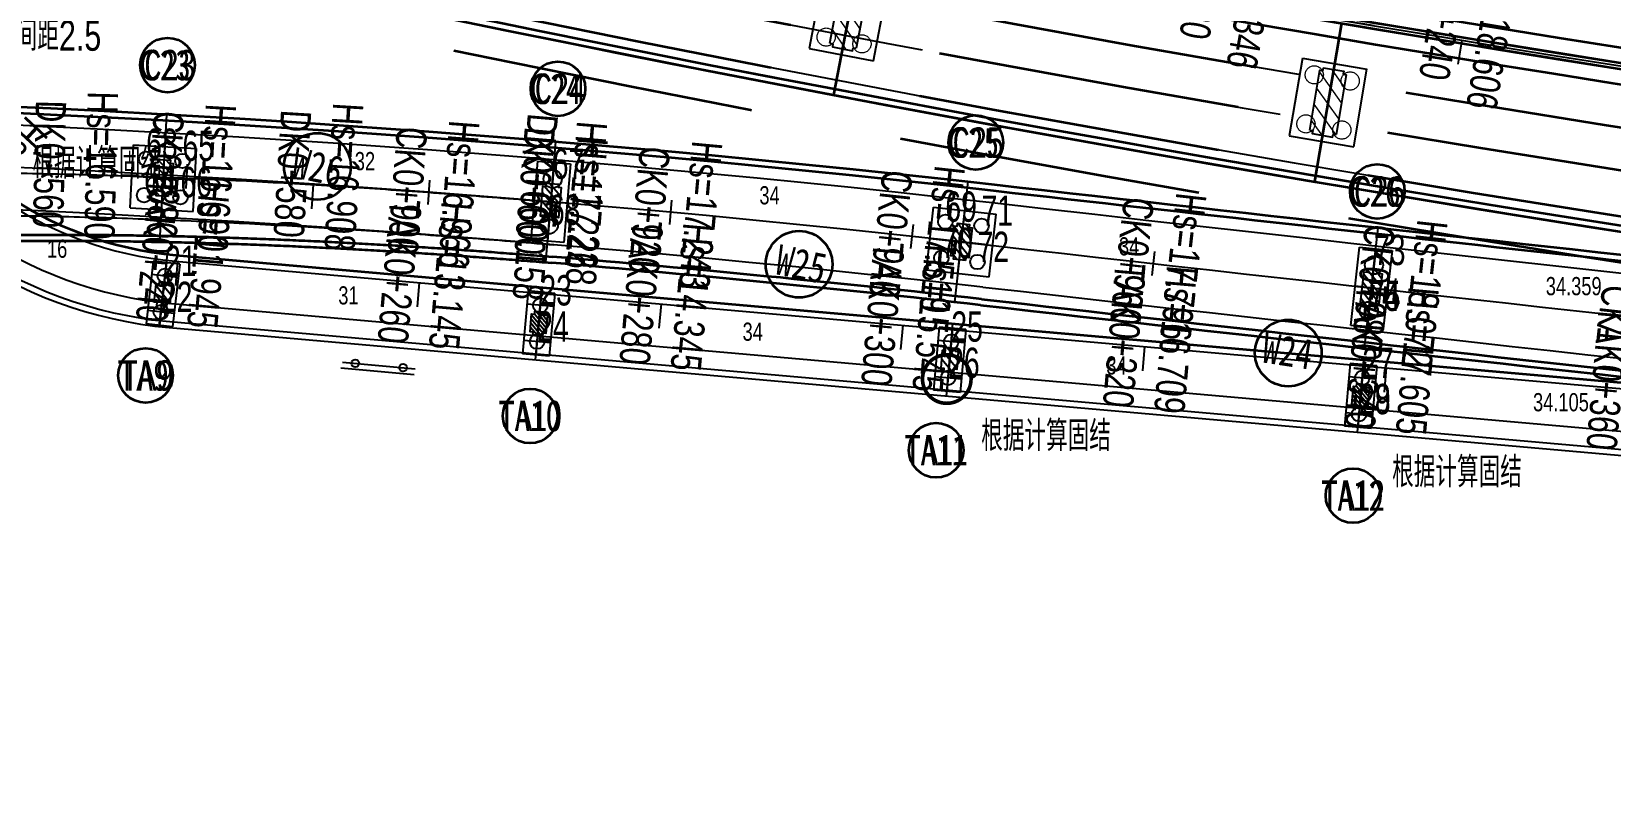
# Model space of a CAD drawing. Extents: x 0 to 558779, y 0 to 2762081.
# Drawn here: x 517356.3 to 517486.4, y 2757807 to 2757869.4 of the extents above; entities that cross this region are included whole.
import ezdxf
from ezdxf.enums import TextEntityAlignment as Align

# ---------------------------------------------------------------- set-up
doc = ezdxf.new("R2010")
doc.units = 0
doc.header["$LTSCALE"] = 20
for name, pattern in [('CENTER', [2, 1.25, -0.25, 0.25, -0.25]), ('DASHED', [19.049999999999997, 12.7, -6.349999999999999]), ('HIDDEN', [0.375, 0.25, -0.125])]:
    doc.linetypes.add(name, pattern=pattern)
for name, color, linetype in [('B-标线', 8, 'Continuous'), ('DL-互通边线', 75, 'Continuous'), ('DL-非机动车道边线', 6, 'Continuous'), ('L-主桥边线', 240, 'Continuous'), ('QL-主线桥墩', 191, 'Continuous'), ('QL-分孔线', 4, 'Continuous'), ('QL-墩号', 6, 'Continuous'), ('QL-桥墩', 191, 'Continuous'), ('QL-桥跨数值', 6, 'Continuous'), ('XW_2022', 7, 'Continuous'), ('XW_C-20220918', 7, 'Continuous'), ('XW_D', 7, 'Continuous'), ('XW_TA右非', 7, 'Continuous'), ('XW_右非', 7, 'Continuous'), ('主线墩中心线', 6, 'Continuous'), ('主线墩号', 1, 'Continuous'), ('桩号-2022', 7, 'Continuous'), ('桩号-D', 7, 'Continuous'), ('桩号-右非', 7, 'Continuous'), ('点划线', 6, 'CENTER'), ('粗实线', 1, 'Continuous'), ('设计高-2022', 7, 'Continuous'), ('设计高-D', 7, 'Continuous'), ('设计高-右非', 7, 'Continuous'), ('设计高-地面高-2022', 7, 'Continuous'), ('设计高-地面高-C-20220918', 7, 'Continuous'), ('设计高-地面高-D', 7, 'Continuous'), ('设计高-地面高-右非', 7, 'Continuous'), ('详勘钻孔', 6, 'Continuous'), ('道路边线', 22, 'Continuous')]:
    doc.layers.add(name, color=color, linetype=linetype)
doc.layers.add('偏心', color=4, linetype='Continuous', plot=False)
doc.layers.add('坐标标注', color=6, linetype='Continuous', plot=False)
doc.layers.add('构造细实', color=5, linetype='Continuous', lineweight=15)
doc.layers.add('细虚线', color=2, linetype='DASHED', lineweight=15)
doc.styles.add('FS', font='仿宋_GB2312.ttf', dxfattribs={"width": 0.75})
doc.styles.get("Standard").update_dxf_attribs({"font": 'fsdb_e.shx', "width": 0.7, "bigfont": 'hzdx.shx'})
doc.styles.add('仿宋', font='simfang_0.ttf', dxfattribs={"width": 0.8})
pattern_1 = [(0, (0, 0), (0, 6.985), [5.08, -1.905]), (90, (0, 0), (-6.985, 4e-16), [5.08, -1.905])]
pattern_2 = [(0, (0, 2.328306e-10), (0, 6.985), [5.08, -1.905]), (90, (0, 2.328306e-10), (-6.985, 4e-16), [5.08, -1.905])]

# ---------------------------------------------------------------- blocks, each defined once
blk = doc.blocks.new('(10-2)10m花瓶墩双排桩4根1.2')
h = blk.add_hatch()
h.set_pattern_fill('ANGLE', color=256)
h.set_pattern_definition(pattern_1)
h.paths.add_polyline_path([(-1.500000000000007, -0.5000000002329471), (-1.499999999999985, 0.4999999997671694), (-1.249999999999992, 0.4999999997671694), (-1.249999999999992, 0.7499999997671694), (1.250000000000007, 0.7499999997671694), (1.250000000000007, 0.4999999997671694), (1.500000000000007, 0.4999999997671694), (1.499999999999985, -0.5000000002328308), (1.249999999999985, -0.5000000002328308), (1.249999999999985, -0.7500000002328308), (-1.250000000000014, -0.7500000002329471), (-1.250000000000014, -0.5000000002329471)])
h = blk.add_hatch()
h.set_pattern_fill('ANGLE', color=256)
h.set_pattern_definition(pattern_1)
h.paths.add_polyline_path([(-1.500000000000007, -0.5000000002329471), (-1.499999999999985, 0.4999999997671694), (-1.249999999999992, 0.4999999997671694), (-1.249999999999992, 0.7499999997671694), (1.250000000000007, 0.7499999997671694), (1.250000000000007, 0.4999999997671694), (1.500000000000007, 0.4999999997671694), (1.499999999999985, -0.5000000002328308), (1.249999999999985, -0.5000000002328308), (1.249999999999985, -0.7500000002328308), (-1.250000000000014, -0.7500000002329471), (-1.250000000000014, -0.5000000002329471)])
h = blk.add_hatch()
h.set_pattern_fill('ANSI31', color=3, scale=0.15)
h.set_pattern_definition([(45, (0, 0), (-0.3367596045400932, 0.3367596045400933), [])])
h.paths.add_polyline_path([(-1.500000000000007, -0.5000000002329471), (-1.499999999999985, 0.4999999997671694), (-1.249999999999992, 0.4999999997671694), (-1.249999999999992, 0.7499999997671694), (1.250000000000007, 0.7499999997671694), (1.250000000000007, 0.4999999997671694), (1.500000000000007, 0.4999999997671694), (1.499999999999985, -0.5000000002328308), (1.249999999999985, -0.5000000002328308), (1.249999999999985, -0.7500000002328308), (-1.250000000000014, -0.7500000002329471), (-1.250000000000014, -0.5000000002329471)])
at = {"layer": 'QL-桥墩', "color": 1}
for p, q in [((-2.599999999802093, 2.59999999962747), (2.599999999976716, 2.59999999962747)), ((-2.599999999802093, 2.59999999962747), (-2.599999999802093, -2.600000000093132)), ((2.599999999976716, 2.59999999962747), (2.600000000034924, -2.600000000093132)), ((-2.599999999802093, -2.600000000093132), (2.600000000034924, -2.600000000093132))]:
    blk.add_line(p, q, dxfattribs=at)
at = {"layer": 'QL-桥墩', "color": 3, "linetype": 'CENTER'}
for p, q in [((0, 2.59999999962747), (0, -2.59999999962747)), ((-2.600000000093132, -4.656613e-10), (2.600000000093132, 0))]:
    blk.add_line(p, q, dxfattribs=at)
at = {"layer": 'QL-桥墩', "color": 1, "ltscale": 0.1}
blk.add_lwpolyline([(-1.500000000000007, -0.5000000002329471), (-1.499999999999985, 0.4999999997671694), (-1.249999999999992, 0.4999999997671694), (-1.249999999999992, 0.7499999997671694), (1.250000000000007, 0.7499999997671694), (1.250000000000007, 0.4999999997671694), (1.500000000000007, 0.4999999997671694), (1.499999999999985, -0.5000000002328308), (1.249999999999985, -0.5000000002328308), (1.249999999999985, -0.7500000002328308), (-1.250000000000014, -0.7500000002328308), (-1.250000000000014, -0.5000000002329471)], close=True, dxfattribs=at)
at = {"layer": 'QL-桥墩', "color": 3, "ltscale": 0.1}
for centre in [(-1.500000000174622, 1.5), (1.499999999941792, 1.499999999534338), (-1.499999999941792, -1.5), (1.500000000116415, -1.5)]:
    blk.add_circle(centre, 0.6000000000008185, dxfattribs=at)
blk = doc.blocks.new('(10-1)10m花瓶墩单排桩2根1.5')
h = blk.add_hatch()
h.set_pattern_fill('ANGLE', color=256)
h.set_pattern_definition(pattern_2)
h.paths.add_polyline_path([(-1.500000000000007, -0.5000000000001165), (-1.499999999999985, 0.5), (-1.249999999999992, 0.5), (-1.249999999999992, 0.75), (1.250000000000007, 0.75), (1.250000000000007, 0.5), (1.500000000000007, 0.5), (1.499999999999985, -0.5), (1.249999999999985, -0.5), (1.249999999999985, -0.75), (-1.250000000000014, -0.7500000000001165), (-1.250000000000014, -0.5000000000001165)])
h = blk.add_hatch()
h.set_pattern_fill('ANGLE', color=256)
h.set_pattern_definition(pattern_2)
h.paths.add_polyline_path([(-1.500000000000007, -0.5000000000001165), (-1.499999999999985, 0.5), (-1.249999999999992, 0.5), (-1.249999999999992, 0.75), (1.250000000000007, 0.75), (1.250000000000007, 0.5), (1.500000000000007, 0.5), (1.499999999999985, -0.5), (1.249999999999985, -0.5), (1.249999999999985, -0.75), (-1.250000000000014, -0.7500000000001165), (-1.250000000000014, -0.5000000000001165)])
h = blk.add_hatch()
h.set_pattern_fill('ANSI31', color=3, scale=0.15)
h.set_pattern_definition([(45, (0, 2.328306e-10), (-0.3367596045400932, 0.3367596045400933), [])])
h.paths.add_polyline_path([(-1.500000000000007, -0.5000000000001165), (-1.499999999999985, 0.5), (-1.249999999999992, 0.5), (-1.249999999999992, 0.75), (1.250000000000007, 0.75), (1.250000000000007, 0.5), (1.500000000000007, 0.5), (1.499999999999985, -0.5), (1.249999999999985, -0.5), (1.249999999999985, -0.75), (-1.250000000000014, -0.7500000000001165), (-1.250000000000014, -0.5000000000001165)])
at = {"layer": 'QL-桥墩', "color": 1}
for p, q in [((-3.25, -1.350000000093132), (-3.25, 1.350000000093132)), ((-3.25, 1.350000000093132), (3.25, 1.350000000093132)), ((3.25, 1.350000000093132), (3.25, -1.350000000093132)), ((3.25, -1.350000000093132), (-3.25, -1.350000000093132))]:
    blk.add_line(p, q, dxfattribs=at)
at = {"layer": 'QL-桥墩', "color": 3, "linetype": 'CENTER'}
for p, q in [((0, -1.350000000093132), (0, 1.350000000093132)), ((3.25, 0), (-3.25, 0))]:
    blk.add_line(p, q, dxfattribs=at)
at = {"layer": 'QL-桥墩', "color": 1}
blk.add_lwpolyline([(-1.500000000000007, -0.5000000000001165), (-1.499999999999985, 0.5), (-1.249999999999992, 0.5), (-1.249999999999992, 0.75), (1.250000000000007, 0.75), (1.250000000000007, 0.5), (1.500000000000007, 0.5), (1.499999999999985, -0.5), (1.249999999999985, -0.5), (1.249999999999985, -0.75), (-1.250000000000014, -0.75), (-1.250000000000014, -0.5000000000001165)], close=True, dxfattribs=at)
at = {"layer": 'QL-桥墩', "color": 3}
for centre in [(-1.899999999965075, 0), (1.900000000023283, 0)]:
    blk.add_circle(centre, 0.7499999999999999, dxfattribs=at)
blk = doc.blocks.new('(6-1)6.0m花瓶墩单排桩2根1.2')
h = blk.add_hatch()
h.set_pattern_fill('ANSI31', color=3, scale=0.15, angle=180.0000000199415)
h.set_pattern_definition([(225.0000000199415, (0, 0), (0.3367596046573005, -0.3367596044228859), [])])
h.paths.add_polyline_path([(0.9999999998835846, 0.3999999999068677), (1.000000000174622, -0.3999999994412064), (0.7500000002328308, -0.3999999994412064), (0.7500000002328308, -0.6499999994412065), (-0.7499999997671694, -0.6500000003725291), (-0.7499999998835847, -0.4000000008381904), (-0.999999999825377, -0.4000000003725291), (-1.000000000174622, 0.3999999994412064), (-0.7500000001164154, 0.3999999994412064), (-0.7500000002328308, 0.6499999989755452), (0.7499999997671694, 0.6499999999068679), (0.7499999998835847, 0.3999999999068677)])
at = {"layer": 'QL-桥墩', "color": 1}
for p, q in [((-2.600000000093132, 1.100000000093132), (-2.600000000093132, -1.100000000093132)), ((-2.600000000093132, 1.100000000093132), (2.600000000093132, 1.100000000093132)), ((2.600000000093132, 1.100000000093132), (2.600000000093132, -1.100000000093132)), ((-2.600000000093132, -1.100000000093132), (2.600000000093132, -1.100000000093132))]:
    blk.add_line(p, q, dxfattribs=at)
at = {"layer": 'QL-桥墩', "color": 3, "linetype": 'CENTER'}
for p, q in [((-2.600000000093132, 0), (2.600000000093132, 0)), ((-1.5, 1.100000000093132), (-1.5, -1.100000000093132)), ((1.5, 1.100000000093132), (1.5, -1.100000000093132))]:
    blk.add_line(p, q, dxfattribs=at)
at = {"layer": 'QL-桥墩', "color": 1}
blk.add_lwpolyline([(0.9999999998835846, 0.3999999999068677), (1.000000000174622, -0.3999999994412064), (0.7500000002328308, -0.3999999994412064), (0.7500000002328308, -0.6499999994412065), (-0.7499999997671694, -0.6500000003725291), (-0.7499999998835847, -0.4000000008381904), (-0.999999999825377, -0.4000000003725291), (-1.000000000174622, 0.3999999994412064), (-0.7500000001164154, 0.3999999994412064), (-0.7500000002328308, 0.6499999989755452), (0.7499999997671694, 0.6499999999068679), (0.7499999998835847, 0.3999999999068677)], close=True, dxfattribs=at)
at = {"layer": 'QL-桥墩', "color": 3}
for centre in [(-1.500000000291038, 0), (1.499999999708961, 0)]:
    blk.add_circle(centre, 0.6, dxfattribs=at)
blk = doc.blocks.new('ZKTY')
at = {"color": 7, "const_width": 0.3}
blk.add_lwpolyline([(2, -6e-16, 1), (2, 3.999999999999999, 1), (2, -6e-16, 1)], format="xyb", dxfattribs=at)
blk = doc.blocks.new('W29-w25')
at = {"layer": '构造细实'}
h = blk.add_hatch(dxfattribs=at)
h.set_pattern_fill('ANSI31', color=4, scale=30, style=0)
h.set_pattern_definition([(45, (-12.5, 0), (-67.35192090801864, 67.35192090801866), [])])
h.paths.add_polyline_path([(-937.5000007925228, 110), (-687.5000008007592, 109.9999999999927), (-437.5000008089955, 109.9999999999927), (-437.5000008089955, 84.99999999999274), (-412.5000008089955, 84.99999999999274), (-412.5000008089955, -85.00000000000728), (-437.5000008089955, -85.00000000000728), (-437.5000008089955, -110.0000000000072), (-687.5000008007592, -110.0000000000072), (-937.5000007925228, -110.0000000000072), (-937.5000007925228, -85.00000000000728), (-962.5000007925228, -85.00000000000728), (-962.5000007925228, 84.99999999999274), (-937.5000007925228, 84.99999999999274)])
h = blk.add_hatch(dxfattribs=at)
h.set_pattern_fill('ANSI31', color=4, scale=30, style=0)
h.set_pattern_definition([(45, (12.5, 0), (-67.35192090801864, 67.35192090801866), [])])
h.paths.add_polyline_path([(937.50000079253, 110), (687.5000008007664, 109.9999999999927), (437.5000008090028, 109.9999999999927), (437.5000008090028, 84.99999999999274), (412.5000008090028, 84.99999999999274), (412.5000008090028, -85.00000000000728), (437.5000008090028, -85.00000000000728), (437.5000008090028, -110.0000000000072), (687.5000008007664, -110.0000000000072), (937.50000079253, -110.0000000000072), (937.50000079253, -85.00000000000728), (962.50000079253, -85.00000000000728), (962.50000079253, 84.99999999999274), (937.50000079253, 84.99999999999274)])
at = {"layer": '点划线', "ltscale": 2}
blk.add_line((0, -270.0000000000075), (3.638e-12, 270.0000000000077), dxfattribs=at)
at = {"layer": '粗实线'}
for p, q in [((-1012.500000792523, 269.9999999999927), (-1012.500000792523, -270.0000000000073)), ((-362.5000008089955, 270), (-1012.500000792523, 269.9999999999854)), ((-362.5000008089955, 269.9999999999927), (-362.5000008089955, -270.0000000000073)), ((362.5000008090028, 269.9999999999927), (362.5000008090028, -270.0000000000073)), ((362.5000008090028, 270), (1012.50000079253, 269.9999999999854)), ((1012.50000079253, 269.9999999999927), (1012.50000079253, -270.0000000000073)), ((-1012.500000792523, -270.0000000000073), (-362.5000008089955, -270.0000000000073)), ((1012.50000079253, -270.0000000000073), (362.5000008090028, -270.0000000000073))]:
    blk.add_line(p, q, dxfattribs=at)
at = {"layer": '粗实线', "color": 4}
for points in [[(-937.5000007925228, 109.9999999999927), (-937.5000007925228, 84.99999999999274), (-962.5000007925228, 84.99999999999274), (-962.5000007925228, -85.00000000000728), (-937.5000007925228, -85.00000000000728), (-937.5000007925228, -110.0000000000072)], [(-937.5000007925228, 110), (-687.5000008007592, 109.9999999999927), (-437.5000008089955, 109.9999999999927), (-437.5000008089955, 84.99999999999274), (-412.5000008089955, 84.99999999999274), (-412.5000008089955, -85.00000000000728), (-437.5000008089955, -85.00000000000728), (-437.5000008089955, -110.0000000000072), (-687.5000008007592, -110.0000000000072), (-937.5000007925228, -110.0000000000072)], [(937.50000079253, 110), (687.5000008007664, 109.9999999999927), (437.5000008090028, 109.9999999999927), (437.5000008090028, 84.99999999999274), (412.5000008090028, 84.99999999999274), (412.5000008090028, -85.00000000000728), (437.5000008090028, -85.00000000000728), (437.5000008090028, -110.0000000000072), (687.5000008007664, -110.0000000000072), (937.50000079253, -110.0000000000072)], [(937.50000079253, 109.9999999999927), (937.50000079253, 84.99999999999274), (962.50000079253, 84.99999999999274), (962.50000079253, -85.00000000000728), (937.50000079253, -85.00000000000728), (937.50000079253, -110.0000000000072)]]:
    blk.add_lwpolyline(points, dxfattribs=at)
at = {"layer": '细虚线', "ltscale": 5}
for centre in [(-892.5000008007592, 149.9999999999927), (-482.5000008007591, 149.9999999999927), (482.5000008007664, 149.9999999999927), (892.5000008007664, 149.9999999999927), (-892.5000008007592, -150.0000000000073), (-482.5000008007591, -150.0000000000073), (482.5000008007664, -150.0000000000073), (892.5000008007664, -150.0000000000073)]:
    blk.add_circle(centre, 75, dxfattribs=at)
blk = doc.blocks.new('标注墩')
at = {"layer": '主线墩号', "lineweight": 35}
blk.add_circle((0, -28.5), 5.5, dxfattribs=at)
blk = doc.blocks.new('主线桥墩10.09')
at = {"layer": 'L-主桥边线', "color": 1, "lineweight": 35}
for points in [[(-27.44311974686571, 12.11644773883745, 0.0745330961224571), (544.57832292316, -143.8253113320097), (1927.554360731505, -306.8760259551928)], [(-27.64468672825024, 11.65887725027278, 0.0745330961224291), (544.5197791802347, -144.3218721337616), (1927.495816988172, -307.3725867569446)]]:
    blk.add_lwpolyline(points, format="xyb", dxfattribs=at)
at = {"layer": 'L-主桥边线', "lineweight": 35}
blk.add_lwpolyline([(-32.98621173837455, -0.4667406943626702, 0.0668908931568366), (482.2642752000247, -149.3860236215405)], format="xyb", dxfattribs=at)
at = {"layer": '主线墩中心线', "linetype": 'CENTER', "lineweight": 35}
for p, q in [((404.0246330909432, -122.6714532840997), (401.5412559614051, -135.6866496396251)), ((443.3944768312503, -129.7721062074415), (441.1738555707852, -142.8346994449384))]:
    blk.add_line(p, q, dxfattribs=at)
at = {"layer": '主线墩号'}
for p, xscale, yscale, zscale, rotation in [((404.071489278227, -122.4258834621869), 0.0099999998331868, 0.0099999998331868, 0.0099999998331868, 79.19746961558744), ((443.4363753414364, -129.5256422082893), 0.0099999998436135, 0.0099999998436135, 0.0099999998436135, 80.3520379593734)]:
    blk.add_blockref('W29-w25', p, dxfattribs=dict(at, xscale=xscale, yscale=yscale, zscale=zscale, rotation=rotation))
at = {"layer": '主线墩号', "lineweight": 35}
for p, xscale, yscale, zscale, rotation in [((362.0895466482033, -127.665370057337), 0.5000000000637428, 0.5000000000637428, 0.5000000000637428, 347.4558445358181), ((401.5412559614051, -135.6866496396251), 0.4999999999827243, 0.4999999999827243, 0.4999999999827243, 348.4585206949757), ((441.1534014052595, -142.8800565921701), 0.4999999999729914, 0.4999999999729914, 0.4999999999729914, 351.3308615759037)]:
    blk.add_blockref('标注墩', p, dxfattribs=dict(at, xscale=xscale, yscale=yscale, zscale=zscale, rotation=rotation))
at = {"layer": '主线墩号', "lineweight": 35, "style": '仿宋', "width": 0.8}
for s, rotation, p in [('W26', 348.458520695643, (359.0229112724774, -141.6227641883306)), ('W25', 348.458520695643, (398.878191360156, -149.6242617019452)), ('W24', 351.330861549528, (438.9706957562011, -156.7965811407193))]:
    blk.add_text(s, height=2.5, rotation=rotation, dxfattribs=at).set_placement(p, align=Align.MIDDLE_CENTER)

msp = doc.modelspace()

# ---------------------------------------------------------------- hatches: boundary and pattern name
h = msp.add_hatch()
h.set_pattern_fill('ANSI31', color=8, scale=0.15, angle=84.95932466598491)
h.set_pattern_definition([(129.9593246659848, (517398.0928940134, 2757845.359887246), (-0.3650458997300685, -0.3058685233728124), [])])
h.paths.add_polyline_path([(517398.4034841046, 2757844.328609497), (517397.6065780465, 2757844.398899848), (517397.6285437809, 2757844.647932991), (517397.3795106376, 2757844.669898726), (517397.5113050438, 2757846.164097586), (517397.7603381867, 2757846.142131852), (517397.7823039217, 2757846.391164995), (517398.5792099804, 2757846.320874644), (517398.5572442458, 2757846.071841501), (517398.8062773886, 2757846.049875767), (517398.6744829825, 2757844.555676907), (517398.4254498392, 2757844.577642641)])
h = msp.add_hatch()
h.set_pattern_fill('ANSI31', color=8, scale=0.15, angle=84.95932466697509)
h.set_pattern_definition([(129.959324666975, (517431.9614015145, 2757842.37254735), (-0.3650458997247824, -0.3058685233791212), [])])
h.paths.add_polyline_path([(517432.2719916057, 2757841.341269602), (517431.4750855475, 2757841.411559952), (517431.4970512821, 2757841.660593095), (517431.2480181386, 2757841.68255883), (517431.3798125449, 2757843.17675769), (517431.6288456878, 2757843.154791956), (517431.6508114228, 2757843.403825099), (517432.4477174815, 2757843.333534749), (517432.4257517469, 2757843.084501605), (517432.6747848899, 2757843.062535871), (517432.5429904836, 2757841.568337011), (517432.2939573403, 2757841.590302745)])
h = msp.add_hatch()
h.set_pattern_fill('ANSI31', color=8, scale=0.15, angle=84.9593246691348)
h.set_pattern_definition([(129.9593246691347, (517465.8299089851, 2757839.385207457), (-0.365045899713253, -0.3058685233928813), [])])
h.paths.add_polyline_path([(517466.1404990763, 2757838.353929709), (517465.3435930181, 2757838.424220059), (517465.3655587526, 2757838.673253202), (517465.1165256093, 2757838.695218936), (517465.2483200154, 2757840.189417797), (517465.4973531584, 2757840.167452063), (517465.5193188933, 2757840.416485206), (517466.3162249521, 2757840.346194856), (517466.2942592175, 2757840.097161712), (517466.5432923604, 2757840.075195978), (517466.4114979543, 2757838.580997117), (517466.1624648109, 2757838.602962852)])

# ---------------------------------------------------------------- linework, layer by layer
at = {"color": 7}
for p, q in [((517411.4988690424, 2757866.828665097), (517417.392542895, 2757865.704116957)), ((517387.8156184888, 2757841.14658423), (517381.7950887334, 2757841.677619402))]:
    msp.add_line(p, q, dxfattribs=at)
at = {"color": 1}
msp.add_line((517381.9212168464, 2757842.168435611), (517387.8980122879, 2757841.641257982), dxfattribs=at)
at = {"color": 5}
for centre in [(517382.9710196205, 2757842.081628897), (517386.9163997169, 2757841.727840198)]:
    msp.add_circle(centre, 0.315, dxfattribs=at)
at = {"layer": 'B-标线', "linetype": 'HIDDEN', "lineweight": 35, "ltscale": 5, "flags": 128}
for points in [[(516329.6938388828, 2758332.58282807), (516963.4271822062, 2758038.737050676, 0.0793686081780464), (517566.8431673196, 2757867.98765643), (518685.095573749, 2757736.147444438)], [(516328.1163832764, 2758329.180750204), (516961.8497265997, 2758035.33497281, 0.0793686081780372), (517566.4040892477, 2757864.263450414), (518685.095573749, 2757732.371471804)], [(516326.6440913769, 2758326.005477528), (516960.3774347003, 2758032.159700135, 0.07936860817803301), (517565.9942830471, 2757860.7875248), (518685.095573749, 2757728.847230678)], [(516322.4375430929, 2758316.933269886), (516956.1708864162, 2758023.087492492, 0.079368608178051), (517564.8234081885, 2757850.856308758), (518947.7994459439, 2757687.805594135, 0.0200316140230398), (519307.5468970618, 2757659.942024764), (521003.5519569056, 2757596.751981205)], [(516320.9652511935, 2758313.757997211), (516954.6985945168, 2758019.912219817, 0.0793686081780398), (517564.4136019879, 2757847.380383144), (518947.3896397434, 2757684.329668521, 0.0200316140230388), (519307.4165838865, 2757656.444451538), (521003.4216295536, 2757593.254408507)], [(516319.387795587, 2758310.355919344), (516953.1211389103, 2758016.51014195, 0.0793686081780306), (517563.9745239159, 2757843.656177128), (518946.9505616714, 2757680.605462505, 0.0200316140230382), (519307.2769626272, 2757652.697051652), (521003.2819931051, 2757589.507009187)], [(516317.8103399805, 2758306.953841478), (516951.5436833039, 2758013.108064084, 0.0793686081780214), (517563.535445844, 2757839.931971113), (518946.5114835995, 2757676.88125649, 0.0200316140230376), (519307.1373413681, 2757648.949651766), (521003.1423566565, 2757585.759609868)]]:
    msp.add_lwpolyline(points, format="xyb", dxfattribs=at)
at = {"layer": 'B-标线', "lineweight": 35, "flags": 128}
for points in [[(516325.1717994775, 2758322.830204853), (516958.9051428008, 2758028.98442746, 0.079368608178038), (517565.5844768466, 2757857.311599186), (518685.095573749, 2757725.322989553)], [(516323.9098349922, 2758320.108542561), (516957.6431783156, 2758026.262765167, 0.0793686081780461), (517565.233214389, 2757854.332234373), (518685.095573749, 2757722.302211446)]]:
    msp.add_lwpolyline(points, format="xyb", dxfattribs=at)
at = {"layer": 'B-标线', "linetype": 'Continuous', "ltscale": 4}
for points in [[(516801.4486363618, 2758113.842317293), (516963.4271821143, 2758038.737050697, 0.0793686081867384), (517566.8431672895, 2757867.987656427), (518230.0852143604, 2757789.792455073)], [(516796.926596957, 2758104.089694076), (516958.9051427089, 2758028.984427481, 0.0793686081867512), (517565.5844768166, 2757857.311599182), (518228.8265238876, 2757779.116397829)], [(516795.6646324722, 2758101.368031784), (516957.6431782236, 2758026.262765188, 0.0793686081867587), (517565.2332143592, 2757854.33223437), (518228.4752614301, 2757776.137033017)], [(516791.1425930676, 2758091.615408567), (516953.1211388182, 2758016.510141971, 0.0793686081867713), (517563.9745238861, 2757843.656177125), (518227.2165709573, 2757765.460975772)]]:
    msp.add_lwpolyline(points, format="xyb", dxfattribs=at)
at = {"layer": 'B-标线', "linetype": 'Continuous', "ltscale": 4, "flags": 128}
for points in [[(517186.6342860904, 2757857.693232553, -0.051831909154456), (517435.4738414977, 2757855.331269028)], [(517349.665979962, 2757854.304606777, -0.000306898517812), (517350.1649957476, 2757854.303531992, -0.0018485914159014), (517353.2552314553, 2757854.283481776, -0.0019994330207692), (517356.7561146675, 2757854.23379575, -0.0018994326406733), (517360.2579302835, 2757854.156781335, -0.0017994322985567), (517363.7604806091, 2757854.053822646, -0.001699431992415), (517367.2636245949, 2757853.926305851, -0.0015994317202508), (517370.7672504961, 2757853.77561904, -0.0014994314801013), (517374.2712742278, 2757853.603151905, -0.0013994312699335), (517377.7756377169, 2757853.410295461, -0.0012994310877584), (517381.2803072532, 2757853.19844183, -0.0011994309315717), (517384.7852718318, 2757852.968984059, -0.0010994307993652), (517388.2905414955, 2757852.723316002, -0.0009994306891488), (517391.7961456741, 2757852.46283223, -0.0008994305989231), (517395.3021315203, 2757852.188927985, -0.0007994305266793), (517398.8085622443, 2757851.902999162, -0.0001041666670264), (517399.3054887815, 2757851.861588936, -0.0001041666670264)]]:
    msp.add_lwpolyline(points, format="xyb", dxfattribs=at)
at = {"layer": 'B-标线', "linetype": 'HIDDEN', "ltscale": 4}
for centre, radius in [((517799.5838172971, 2759842.065125098), 1991.499999995303), ((517799.5838172974, 2759842.065125098), 1994.999999995363), ((517799.5838173004, 2759842.065125098), 2004.999999995639), ((517799.583817301, 2759842.065125098), 2008.499999995699)]:
    msp.add_arc(centre, radius, 245.1240635667524, 263.2759572686483, dxfattribs=at)
at = {"layer": 'B-标线', "linetype": 'Continuous', "ltscale": 4}
for centre, radius, start, end in [((517299.6922730038, 2756659.515390367), 1196.5, 83.52196878753816, 95.39034662821396), ((519261.1069583911, 2773933.515431815), 16181.5, 263.5219687875382, 264.4846040081561), ((519261.1069583911, 2773933.515431815), 16188.5, 263.5219687875382, 264.94282503901)]:
    msp.add_arc(centre, radius, start, end, dxfattribs=at)
at = {"layer": 'DL-互通边线', "lineweight": 35, "flags": 128}
for points in [[(517186.493159663, 2757859.186578906, -0.0518319091544662), (517435.6430744589, 2757856.821691855, 0.0010309300421007), (517501.9541703572, 2757849.430705964, 0.0010309300421007)], [(517186.5402018054, 2757858.688796789, -0.0518319091544631), (517435.5866634718, 2757856.324884246, 0.0015275433378951), (517533.854474102, 2757845.470830139)], [(517355.2942631754, 2757852.67672618, -0.0012333716350662), (517357.2722199306, 2757852.686624326, -0.0012137395682601), (517359.2510166396, 2757852.686841928, -0.0011940963057473), (517361.2305895499, 2757852.677526581, -0.0011744410541764), (517363.2108772643, 2757852.65882662, -0.0011547762300062), (517365.1918207784, 2757852.630891082, -0.0011351015875696), (517367.173363518, 2757852.593869666, -0.0011154182320862), (517369.1554513753, 2757852.547912695, -0.0010957258053122), (517371.1380327453, 2757852.493171075, -0.0010760260123948), (517373.1210585608, 2757852.429796254, -0.0010563191233867), (517375.1044823265, 2757852.357940191, -0.0010366053740102), (517377.0882601537, 2757852.277755308, -0.0010168845167521), (517379.0723507937, 2757852.189394453, -0.0009971577034403), (517381.0567156706, 2757852.093010867, -0.0009774246789797), (517383.0413189137, 2757851.988758144, -0.0009576861401656), (517385.0261273902, 2757851.87679019, -0.0009379420812999), (517387.0111107361, 2757851.757261194, -0.0009181913766907), (517388.9962413874, 2757851.63032559, -0.0008984343186911), (517390.9814946121, 2757851.496138023, -0.0008786707916791), (517392.9668485393, 2757851.354853314, -0.0008589004890962), (517394.952284191, 2757851.206626435, -0.0008391227013071), (517396.937785511, 2757851.051612472, -0.0008193370187882), (517398.9233393954, 2757850.889966602), (517399.22223097, 2757850.865069208)], [(517355.2979986041, 2757852.176740133, -0.0012333716350527), (517357.2734886511, 2757852.186625936, -0.0012137395682359), (517359.249857885, 2757852.18684327, -0.0011940963057779), (517361.2270426335, 2757852.177539161, -0.0011744410541643), (517363.2049815746, 2757852.15886138, -0.0011547762300204), (517365.1836157696, 2757852.130958408, -0.0011351015875764), (517367.1628887062, 2757852.0939794, -0.0011154182320922), (517369.1427463309, 2757852.048074139, -0.0010957258052988), (517371.1231370882, 2757851.993393004, -0.0010760260124022), (517373.1040119531, 2757851.930086926, -0.0010563191233724), (517375.085324469, 2757851.858307349, -0.001036605374003), (517377.0670307809, 2757851.778206197, -0.001016884516765), (517379.0490896688, 2757851.689935826, -0.0009971577034322), (517381.0314625812, 2757851.593648993, -0.0009774246789762), (517383.0141136686, 2757851.489498818, -0.0009576861401506), (517384.997009815, 2757851.377638743, -0.0009379420812847), (517386.9801206706, 2757851.258222502, -0.0009181913766741), (517388.9634186846, 2757851.131404083, -0.0008984343186693), (517390.9468791332, 2757850.997337694, -0.0008786707916568), (517392.9304801534, 2757850.856177728, -0.000858900489104), (517394.9142027729, 2757850.708078739, -0.0008391227013160002), (517396.89803094, 2757850.553195403, -0.0008193370187976), (517398.8819515557, 2757850.3916825), (517399.180725179, 2757850.366794917)]]:
    msp.add_lwpolyline(points, format="xyb", dxfattribs=at)
at = {"layer": 'DL-互通边线', "lineweight": 35}
for centre, radius, start, end in [((517299.6923026254, 2756659.518534755), 1194.996872346502, 83.52195322928911, 85.22436794186802), ((517299.6923026254, 2756659.518534755), 1195.496872346502, 83.52195322928911, 85.22436794186802), ((519261.1069584747, 2773933.515432536), 16190.00000072549, 263.5219687875382, 263.7556040760909), ((519261.1069584747, 2773933.515432536), 16189.50000072549, 263.5219687875382, 263.9264503653226)]:
    msp.add_arc(centre, radius, start, end, dxfattribs=at)
at = {"layer": 'DL-非机动车道边线', "flags": 128}
msp.add_lwpolyline([(517171.2126593404, 2757882.500899019, 0.0107071028181203), (517187.1495886356, 2757913.430550601, -0.3709111560187414), (517194.9376393714, 2757916.779093803, 0.0163984576395226), (517322.4228492752, 2757881.289914564, -0.2301825852684787), (517340.2762462456, 2757866.518978253, 0.2702291324403648), (517367.8233059623, 2757847.025905391), (517520.9029010467, 2757833.523663474, -0.0045067947537353), (517547.7532384538, 2757830.911254846, -0.0045067947537353)], format="xyb", dxfattribs=at)
at = {"layer": 'L-主桥边线', "lineweight": 35}
msp.add_line((517368.1747577148, 2757851.010435685), (517500.0969830974, 2757839.374359691), dxfattribs=at)
for points in [[(516796.1904510075, 2758102.502057739), (516958.1689967592, 2758027.396791143, 0.0793686081867523), (517565.3795737164, 2757855.573636375), (518228.6216207877, 2757777.378435022)], [(516796.4007784217, 2758102.955668121), (516958.3793241734, 2758027.850401526, 0.0793686081867576), (517565.4381174593, 2757856.070197177), (518228.6801645306, 2757777.874995824)], [(516790.8271019464, 2758090.934992994), (516952.8056476969, 2758015.829726399, 0.0756049920457877), (517533.997684804, 2757846.662156721)], [(516790.6167745321, 2758090.481382612), (516952.5953202827, 2758015.376116016, 0.0715934765951041), (517502.1131767932, 2757850.660227038, 0.0715934765951041)]]:
    msp.add_lwpolyline(points, format="xyb", dxfattribs=at)
msp.add_arc((517370.7667143896, 2757880.396346605), 29.50000000041779, 204.4720817959251, 264.9593246462821, dxfattribs=at)
at = {"layer": 'QL-分孔线', "color": 3}
for p, q in [((517366.8576182638, 2757852.100269166), (517367.4494522892, 2757862.608873343)), ((517432.3734805539, 2757847.126731321), (517433.4837835449, 2757857.064901538)), ((517466.1609418446, 2757843.323736323), (517467.2696175802, 2757853.262088204)), ((517397.8293051991, 2757842.371489526), (517398.3564828277, 2757848.348284966)), ((517431.6978127002, 2757839.38414963), (517432.2249903287, 2757845.360945071)), ((517465.5663201708, 2757836.396809737), (517466.0934977993, 2757842.373605178))]:
    msp.add_line(p, q, dxfattribs=at)
at = {"layer": 'QL-分孔线', "color": 1}
for p, q in [((517398.6757336927, 2757850.408775734), (517399.5040548309, 2757860.374502923)), ((517366.8220851723, 2757845.116183617), (517367.4887830681, 2757851.079028067))]:
    msp.add_line(p, q, dxfattribs=at)
at = {"layer": 'QL-墩号', "lineweight": 35}
for centre in [(517367.5016281928, 2757866.673061692), (517367.5016281928, 2757866.673061692), (517399.6818589587, 2757864.720235231), (517399.6818589587, 2757864.720235231), (517434.1154325528, 2757860.289079154), (517434.1154325528, 2757860.289079154), (517467.2034297547, 2757856.253258585), (517467.2034297547, 2757856.253258585), (517365.6899370306, 2757841.084561683), (517365.6899370306, 2757841.084561683), (517397.3847266708, 2757837.741704609), (517397.3847266708, 2757837.741704609), (517430.8458547996, 2757834.914806305), (517430.8458547996, 2757834.914806305), (517465.2030734162, 2757831.172525468), (517465.2030734162, 2757831.172525468)]:
    msp.add_circle(centre, 2.25, dxfattribs=at)
at = {"layer": 'XW_2022', "color": 2}
msp.add_arc((517799.5838173413, 2759842.065125105), 2000, 245.1240635637268, 263.2759572686483, dxfattribs=at)
at = {"layer": 'XW_C-20220918', "color": 2}
for centre, radius, start, end in [((517299.6922730038, 2756659.515390367), 1200, 83.52196878753816, 95.39034662821396), ((519261.1069583911, 2773933.515431815), 16185, 263.5219687875382, 264.9123007267011)]:
    msp.add_arc(centre, radius, start, end, dxfattribs=at)
at = {"layer": 'XW_D', "color": 6, "flags": 128}
msp.add_lwpolyline([(517349.6713699956, 2757857.804602627, -0.0003068985178021), (517350.17468235, 2757857.803518588, -0.0018485914158905), (517353.2908791719, 2757857.783300234, -0.0019994330207714), (517356.8197772221, 2757857.733216714, -0.0018994326406592), (517360.34817837, 2757857.655617611, -0.0017994322985358), (517363.875909789, 2757857.551918716, -0.0016994319924012), (517367.4028300078, 2757857.423536448, -0.0015994317202554), (517370.9288272148, 2757857.271887474, -0.0014994314800982), (517374.4538175582, 2757857.098388368, -0.0013994312699297), (517377.9777434453, 2757856.904455343, -0.0012994310877499), (517381.5005718394, 2757856.691504027, -0.0011994309315588), (517385.022292558, 2757856.46094929, -0.0010994307993564), (517388.5429165708, 2757856.214205119, -0.0009994306891425), (517392.0624742977, 2757855.952684529, -0.0008994305989173), (517395.5810139092, 2757855.677799523, -0.0007994305266808), (517399.0985996284, 2757855.390961077, -0.0001041666670243), (517399.5968725285, 2757855.349438633)], format="xyb", dxfattribs=at)
msp.add_lwpolyline([(517349.6713699956, 2757857.804602627, -0.0003068985178021), (517350.17468235, 2757857.803518588, -0.0018485914158905), (517353.2908791719, 2757857.783300234, -0.0019994330207714), (517356.8197772221, 2757857.733216714, -0.0018994326406592), (517360.34817837, 2757857.655617611, -0.0017994322985358), (517363.875909789, 2757857.551918716, -0.0016994319924012), (517367.4028300078, 2757857.423536448, -0.0015994317202554), (517370.9288272148, 2757857.271887474, -0.0014994314800982), (517374.4538175582, 2757857.098388368, -0.0013994312699297), (517377.9777434453, 2757856.904455343, -0.0012994310877499), (517381.5005718394, 2757856.691504027, -0.0011994309315588), (517385.022292558, 2757856.46094929, -0.0010994307993564), (517388.5429165708, 2757856.214205119, -0.0009994306891425), (517392.0624742977, 2757855.952684529, -0.0008994305989173), (517395.5810139092, 2757855.677799523, -0.0007994305266808), (517399.0985996284, 2757855.390961077, -0.0001041666670243), (517399.5968725285, 2757855.349438633)], format="xyb", dxfattribs=at)
at = {"layer": 'XW_TA右非', "color": 4}
msp.add_line((517368.1308262458, 2757850.512369397), (517521.2104213526, 2757837.01012748), dxfattribs=at)
at = {"layer": 'XW_TA右非', "color": 2}
msp.add_lwpolyline([(517184.0047074919, 2757914.966689459, -0.3709111560221005), (517195.9863239901, 2757920.118294391, 0.0163984576409502), (517323.2504247472, 2757884.69066725, -0.2301825852686428), (517343.461817544, 2757867.968852559, 0.2702291324431423), (517368.1308262456, 2757850.512369397)], format="xyb", dxfattribs=at)
at = {"layer": 'XW_右非', "color": 4}
msp.add_line((517368.1308262458, 2757850.512369397), (517521.2104213526, 2757837.01012748), dxfattribs=at)
at = {"layer": 'XW_右非', "color": 2}
msp.add_arc((517370.7667143891, 2757880.396346604), 30, 204.4720817959251, 264.9593246462821, dxfattribs=at)
at = {"layer": '设计高-地面高-2022', "color": 7}
msp.add_line((517474.1594640902, 2757868.717971077), (517473.834039737, 2757866.744623923), dxfattribs=at)
at = {"layer": '设计高-地面高-C-20220918', "color": 3}
for p, q in [((517369.1230245465, 2757858.506787642), (517369.0074029786, 2757856.510132526)), ((517389.0956464295, 2757857.183139293), (517388.9467648753, 2757855.188688421)), ((517409.0434346171, 2757855.526813161), (517408.8613344312, 2757853.535120533)), ((517428.960848185, 2757853.538269322), (517428.74557995, 2757851.549888175)), ((517448.8399683301, 2757851.303383818), (517448.6160104717, 2757849.315962655)), ((517468.7143306101, 2757849.076222819), (517468.4928288024, 2757847.088526427))]:
    msp.add_line(p, q, dxfattribs=at)
at = {"layer": '设计高-地面高-D', "color": 7}
for p, q in [((517379.4927627834, 2757856.81513024), (517379.3727799893, 2757854.818732452)), ((517399.4394935508, 2757855.362576232), (517399.2732489813, 2757853.369497523)), ((517399.5968725285, 2757855.349438633), (517399.4303648626, 2757853.356381886))]:
    msp.add_line(p, q, dxfattribs=at)
at = {"layer": '设计高-地面高-右非', "color": 7}
for p, q in [((517368.328960864, 2757850.49489312), (517368.1532349879, 2757848.502627973)), ((517388.2516123352, 2757848.737634358), (517388.0758864591, 2757846.745369211)), ((517408.1742638065, 2757846.980375596), (517407.9985379303, 2757844.988110448)), ((517428.0969152778, 2757845.223116833), (517427.9211894015, 2757843.230851686)), ((517448.0195667489, 2757843.465858071), (517447.8438408726, 2757841.473592924)), ((517467.9422182201, 2757841.708599309), (517467.7664923439, 2757839.716334162))]:
    msp.add_line(p, q, dxfattribs=at)
at = {"layer": '道路边线', "flags": 128}
for points in [[(517167.4947515231, 2757872.645113159, 0.0139127722086671), (517188.49739484, 2757912.772205376, -0.3709111560099466), (517194.4882031048, 2757915.348007837, 0.016398457639521), (517322.0681740729, 2757879.832449126, -0.2301825852697388), (517338.9110014034, 2757865.89760355, 0.2702291324403563), (517367.6915115551, 2757845.53170653), (517520.7711066396, 2757832.029464613, -0.0045067947537321), (517547.5945309119, 2757829.419674504)], [(517167.686888843, 2757871.96472357, 0.0140662706967464), (517188.9466635748, 2757912.552756967, -0.3709111560142703), (517194.3383910155, 2757914.870979182, 0.0163984576395102), (517321.9499490054, 2757879.346627314, -0.2301825852708394), (517338.4559197893, 2757865.690478649, 0.2702291324406306), (517367.6475800861, 2757845.033640243), (517520.7271751705, 2757831.531398327, -0.0045067947537286), (517547.5416283979, 2757828.922481057, -0.0045067947537286)]]:
    msp.add_lwpolyline(points, format="xyb", dxfattribs=at)

# ---------------------------------------------------------------- block references
at = {"layer": 'QL-主线桥墩'}
msp.add_blockref('主线桥墩10.09', (517020.8597945361, 2757999.895508508), dxfattribs=at)
at = {"layer": 'QL-桥墩', "lineweight": 35}
for name, p, rotation in [('(10-2)10m花瓶墩双排桩4根1.2', (517367.1535352764, 2757857.354571255), 86.77656447108632), ('(10-1)10m花瓶墩单排桩2根1.5', (517399.0898942618, 2757855.391639328), 85.24866922592507), ('(10-1)10m花瓶墩单排桩2根1.5', (517399.0898942618, 2757855.391639328), 85.24866922536808), ('(10-2)10m花瓶墩双排桩4根1.2', (517432.9286320493, 2757852.09581643), 83.62528880885881), ('(10-1)10m花瓶墩单排桩2根1.5', (517466.7152797124, 2757848.292912263), 83.63467021366458), ('(10-1)10m花瓶墩单排桩2根1.5', (517466.7152797124, 2757848.292912263), 83.6346702129314)]:
    msp.add_blockref(name, p, dxfattribs=dict(at, rotation=rotation))
at = {"layer": 'QL-桥墩'}
for p, rotation in [((517367.1220992254, 2757847.79946362), 263.6203297222069), ((517398.0928940134, 2757845.359887246), 264.9593246462821), ((517398.0928940134, 2757845.359887246), 264.9593246460434), ((517431.9614015145, 2757842.37254735), 264.9593246462821), ((517465.8299089851, 2757839.385207457), 264.9593246496042), ((517465.8299089851, 2757839.385207457), 264.9593246491933)]:
    msp.add_blockref('(6-1)6.0m花瓶墩单排桩2根1.2', p, dxfattribs=dict(at, rotation=rotation))
at = {"layer": '详勘钻孔'}
msp.add_blockref('ZKTY', (517429.7244866543, 2757838.784549599), dxfattribs=at)

# ---------------------------------------------------------------- texts
at = {"lineweight": 35, "width": 0.65}
msp.add_text('TA12', height=2.5, dxfattribs=at).set_placement((517465.2030734162, 2757831.172525468), align=Align.MIDDLE_CENTER)
at = {"layer": 'QL-墩号', "lineweight": 35}
for s, width, p in [('C23', 0.75, (517367.5016281928, 2757866.673061692)), ('C24', 0.75, (517399.6818589587, 2757864.720235231)), ('C26', 0.75, (517467.2034297547, 2757856.253258585)), ('TA9', 0.75, (517365.6899370306, 2757841.084561683)), ('TA10', 0.65, (517397.3847266708, 2757837.741704609)), ('TA11', 0.65, (517430.8458547996, 2757834.914806305)), ('TA12', 0.65, (517465.2030734162, 2757831.172525468))]:
    msp.add_text(s, height=2.5, dxfattribs=dict(at, width=width)).set_placement(p, align=Align.MIDDLE_CENTER)
at = {"layer": 'QL-墩号', "lineweight": 35, "style": 'FS', "width": 0.75}
for s, p in [('C23', (517367.5016281928, 2757866.673061692)), ('C24', (517399.6818589587, 2757864.720235231)), ('C25', (517434.1154325528, 2757860.289079154)), ('C26', (517467.2034297547, 2757856.253258585)), ('TA9', (517365.6899370306, 2757841.084561683)), ('TA10', (517397.3847266708, 2757837.741704609)), ('TA11', (517430.8458547996, 2757834.914806305)), ('TA12', (517465.2030734162, 2757831.172525468))]:
    msp.add_text(s, height=2.5, dxfattribs=at).set_placement(p, align=Align.MIDDLE_CENTER)
at = {"layer": 'QL-墩号', "color": 2, "lineweight": 35, "width": 0.75}
msp.add_text('C25', height=2.5, dxfattribs=at).set_placement((517434.1154325528, 2757860.289079154), align=Align.MIDDLE_CENTER)
at = {"layer": 'QL-桥跨数值', "lineweight": 35, "width": 0.75}
for s, p in [('32', (517383.7749877833, 2757857.554011606)), ('34', (517417.11460699, 2757854.738232188)), ('16', (517358.4056446097, 2757850.334323003)), ('34', (517446.7516754907, 2757850.533876772)), ('34.359', (517483.3899281689, 2757847.246975952)), ('31', (517382.412045858, 2757846.485904126)), ('34', (517415.7306974056, 2757843.491883983)), ('34', (517445.7092875186, 2757840.7073952)), ('34.105', (517482.3378677497, 2757837.679335035))]:
    msp.add_text(s, height=1.5, dxfattribs=at).set_placement(p, align=Align.BOTTOM_CENTER)
at = {"layer": '偏心', "width": 0.75}
for s, p in [('大桩号侧：支座间距2.5', (517352.2821917572, 2757869.10504143)), ('根据计算固结', (517361.7081678596, 2757858.573083031)), ('根据计算固结', (517439.9034662678, 2757836.100126155)), ('根据计算固结', (517473.7719737384, 2757833.112786262))]:
    msp.add_text(s, height=2.5, dxfattribs=at).set_placement(p, align=Align.MIDDLE_CENTER)
at = {"layer": '坐标标注', "width": 0.7}
for s, p in [('63', (517365.7402533392, 2757858.936542862)), ('65', (517368.7355068832, 2757858.767853192)), ('67', (517399.2472738346, 2757857.285110128)), ('64', (517365.5715636697, 2757855.941289317)), ('66', (517368.5668172141, 2757855.772599648)), ('68', (517398.932514689, 2757853.498168528)), ('69', (517431.6044519658, 2757853.753087411)), ('71', (517434.5859030306, 2757853.419996514)), ('70', (517431.2713610682, 2757850.771636346)), ('72', (517434.2528121335, 2757850.438545449)), ('73', (517466.9259281022, 2757850.181199121)), ('21', (517367.2887736992, 2757849.290174732)), ('22', (517366.9554247516, 2757846.308752508)), ('23', (517398.2246884206, 2757846.854086107)), ('74', (517466.5046313228, 2757846.404625406)), ('75', (517466.5046313228, 2757846.404625406)), ('24', (517397.9610996064, 2757843.865688386)), ('25', (517432.0931959217, 2757843.866746211)), ('26', (517431.8296071073, 2757840.878348491)), ('27', (517465.9617033921, 2757840.879406318)), ('28', (517465.698114578, 2757837.891008597)), ('29', (517465.698114578, 2757837.891008597))]:
    msp.add_text(s, height=2.5, dxfattribs=at).set_placement(p)
at = {"layer": '桩号-2022', "color": 7, "width": 0.75}
for s, rotation, p in [('K1+220', 260.0626863452551, (517454.084914738, 2757872.926641236)), ('K1+240', 260.6356441405031, (517473.7932461898, 2757869.570165897))]:
    msp.add_text(s, height=2.5, rotation=rotation, dxfattribs=at).set_placement(p, align=Align.TOP_CENTER)
at = {"layer": '桩号-D', "color": 7, "width": 0.75}
for s, rotation, p in [('DK0+560', 268.6254141919959, (517359.0312870896, 2757858.469431173)), ('DK0+580', 266.5606810367216, (517379.0405316153, 2757857.624968825)), ('DK0+600.158', 265.2243790733564, (517399.0543797429, 2757854.861659851)), ('DK0+600', 265.2319424475195, (517399.0061631582, 2757856.182683745))]:
    msp.add_text(s, height=2.5, rotation=rotation, dxfattribs=at).set_placement(p, align=Align.TOP_CENTER)
at = {"layer": '桩号-右非', "color": 7, "width": 0.75}
for s, p in [('TAK0+240', (517367.8995374977, 2757851.317053162)), ('TAK0+260', (517387.8221889689, 2757849.559794399)), ('TAK0+280', (517407.74484044, 2757847.802535638)), ('TAK0+300', (517427.6674919113, 2757846.045276875)), ('TAK0+320', (517447.5901433825, 2757844.288018114)), ('TAK0+340', (517467.5127948538, 2757842.530759351)), ('TAK0+360', (517487.4354463248, 2757840.773500589))]:
    msp.add_text(s, height=2.5, rotation=264.9593246468751, dxfattribs=at).set_placement(p, align=Align.TOP_CENTER)
at = {"layer": '设计高-2022', "color": 7, "width": 0.75}
for s, rotation, p in [('Hs=18.346', 260.0626863452551, (517455.0699118871, 2757872.754070624)), ('Hs=18.606', 260.6356441405031, (517474.7799197668, 2757869.407453721))]:
    msp.add_text(s, height=2.5, rotation=rotation, dxfattribs=at).set_placement(p, align=Align.BOTTOM_CENTER)
at = {"layer": '设计高-D', "color": 7, "width": 0.75}
for s, rotation, p in [('Hs=16.590', 268.6254141919959, (517360.0309993183, 2757858.445442426)), ('Hs=16.908', 266.5606810367216, (517380.0387305093, 2757857.564977428)), ('Hs=17.226', 265.2319424475195, (517400.0027025131, 2757856.099561461)), ('Hs=17.228', 265.2243790733564, (517400.0509081165, 2757854.778406019))]:
    msp.add_text(s, height=2.5, rotation=rotation, dxfattribs=at).set_placement(p, align=Align.BOTTOM_CENTER)
at = {"layer": '设计高-右非', "color": 7, "width": 0.75}
for s, rotation, p in [('Hs=10.745', 227.1420167025686, (517351.2591239752, 2757858.637687)), ('Hs=11.945', 264.9593246468751, (517368.8956700714, 2757851.229190225)), ('Hs=13.145', 264.9593246468751, (517388.8183215424, 2757849.471931462)), ('Hs=14.345', 264.9593246468751, (517408.7409730137, 2757847.7146727)), ('Hs=15.545', 264.9593246468751, (517428.663624485, 2757845.957413938)), ('Hs=16.709', 264.9593246468751, (517448.5862759561, 2757844.200155176)), ('Hs=17.605', 264.9593246468751, (517468.5089274273, 2757842.442896413))]:
    msp.add_text(s, height=2.5, rotation=rotation, dxfattribs=at).set_placement(p, align=Align.BOTTOM_CENTER)
at = {"layer": '设计高-地面高-C-20220918', "color": 3, "width": 0.75}
for s, rotation, p in [('Hs=16.690', 266.6858382806579, (517369.5643775415, 2757857.479554691)), ('Hs=16.966', 265.7309086246573, (517389.5198183704, 2757856.148693468)), ('Hs=17.243', 264.7759789643877, (517409.450307681, 2757854.485441801)), ('Hs=17.519', 263.8210493069486, (517429.3503093544, 2757852.49026169)), ('Hs=17.796', 263.5705952288508, (517449.2248446916, 2757850.253683772)), ('Hs=18.072', 263.6413963162415, (517469.1005038044, 2757848.026999171))]:
    msp.add_text(s, height=2.5, rotation=rotation, dxfattribs=at).set_placement(p, align=Align.BOTTOM_CENTER)
for s, rotation, p in [('CK0+880', 266.6858382806579, (517368.5660499836, 2757857.537365476)), ('CK0+900', 265.7309086246573, (517388.5225929343, 2757856.223134246)), ('CK0+920', 264.7759789643877, (517408.4544613672, 2757854.576491894)), ('CK0+940', 263.8210493069486, (517428.3561187806, 2757852.597895808)), ('CK0+960', 263.5705952288508, (517448.2311341103, 2757850.365662701)), ('CK0+980', 263.6413963162415, (517468.1066556081, 2757848.137750075)), ('CK1', 263.7121974023992, (517487.984914989, 2757845.934399565))]:
    msp.add_text(s, height=2.5, rotation=rotation, dxfattribs=at).set_placement(p, align=Align.TOP_CENTER)

doc.saveas('drawing.dxf')
